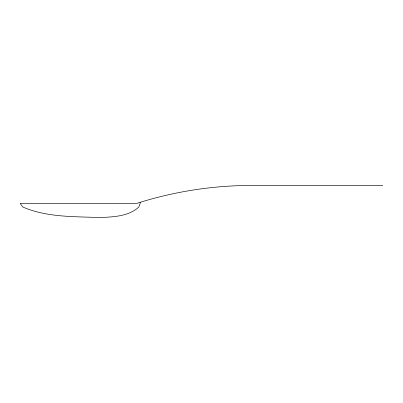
<?xml version="1.0" encoding="UTF-8"?>
<svg xmlns="http://www.w3.org/2000/svg" width="403" height="403" viewBox="0 0 403 403"><rect width="100%" height="100%" fill="white"/><g stroke="black" fill="none" stroke-linecap="round" stroke-linejoin="round"><path stroke-width="0.6" d="M382.85 185.43L252.122 185.43A379.616 379.616 0 0 0 136.808 203.369L20.15 203.369L22.875 207.046C46.919 217.489 74.454 216.487 100.161 217.57C113.349 216.864 128.567 216.537 138.803 207.046L140.168 203.369L140.168 202.346"/></g></svg>
